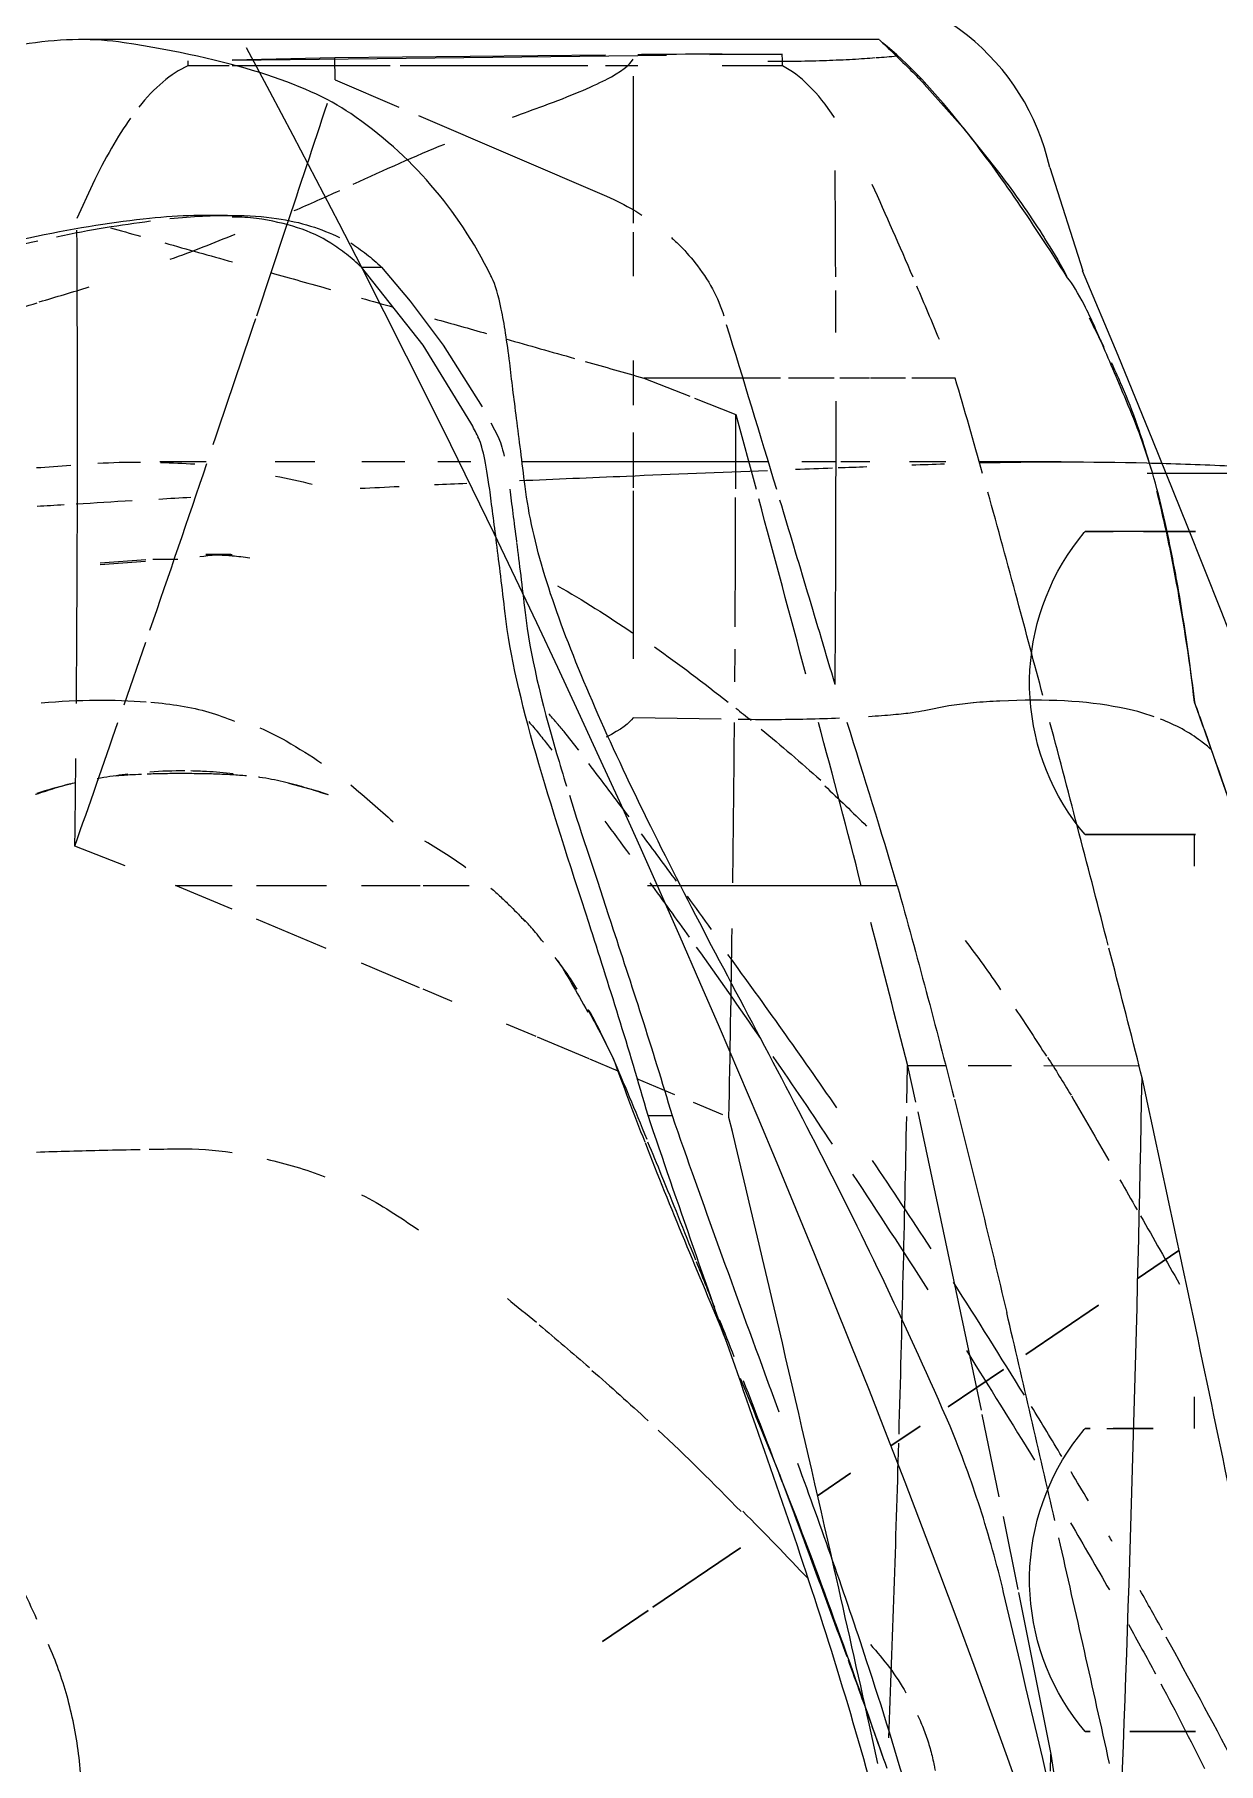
# Model space of a CAD drawing. Header units: inches. Extents: x -1221 to 179, y -822 to 880.
# Drawn here: x 105.843 to 107.689, y -29.812 to -27.117 of the extents above; entities that cross this region are included whole.
import ezdxf

# ---------------------------------------------------------------- set-up
doc = ezdxf.new("R2010")
doc.units = ezdxf.units.IN
doc.header["$MEASUREMENT"] = 0
doc.layers.add('X1$0$I-FURN', color=30, linetype='Continuous', lineweight=9)

# ---------------------------------------------------------------- blocks, each defined once
blk = doc.blocks.new('X1$0$Allsteel Seating Acuity Work-Conference Chair1 - Fully Adj_ Arms_ Mesh Back-V33-FIRST FLOOR POWER _ SIGNAL')
at = {"layer": 'X1$0$I-FURN', "lineweight": 13}
for p, q in [((-8.6675, 8.4261), (-8.6675, 8.9634)), ((-8.5764, 8.4201), (-8.5764, 8.5012)), ((-8.5764, 8.5012), (-8.5764, 8.4201)), ((-8.104, 8.5012), (-8.104, 8.3292)), ((-8.104, 8.3292), (-8.104, 8.5012)), ((-8.104, 8.4991), (-8.0546, 8.4991)), ((-7.2278, 8.4991), (-7.1785, 8.4991)), ((-6.706, 8.5012), (-6.706, 8.3987)), ((-6.706, 8.3987), (-6.706, 8.5012)), ((-7.4555, 8.4754), (-7.4116, 8.4105)), ((-7.4116, 8.4105), (-7.4555, 8.4754)), ((-7.1785, 8.4355), (-7.1785, 8.373)), ((-7.1785, 8.3632), (-7.1785, 8.4355)), ((-8.5764, 8.4201), (-8.5764, 8.3292)), ((-7.7433, 8.4135), (-7.7434, 8.265)), ((-7.7342, 8.4157), (-7.7433, 8.4135)), ((-7.7251, 8.418), (-7.7342, 8.4157)), ((-8.5764, 8.3292), (-8.5764, 8.373)), ((-8.104, 8.3292), (-8.1153, 8.32)), ((-7.3706, 8.35), (-7.2937, 8.2366)), ((-7.2937, 8.2366), (-7.3706, 8.35)), ((-7.1785, 8.3373), (-7.1785, 8.3292)), ((-7.1785, 8.3292), (-7.1785, 8.3373)), ((-7.1769, 8.3279), (-7.1785, 8.3292)), ((-7.1655, 8.3187), (-7.1769, 8.3279)), ((-6.706, 8.3373), (-6.706, 8.3292)), ((-6.706, 8.3292), (-6.706, 8.3373)), ((-9.1438, 8.274), (-8.9829, 8.3254)), ((-8.1153, 8.32), (-8.127, 8.3113)), ((-7.1537, 8.31), (-7.1655, 8.3187)), ((-7.1416, 8.3018), (-7.1537, 8.31)), ((-7.1292, 8.2941), (-7.1416, 8.3018)), ((-8.6853, 8.2921), (-8.6853, 8.164)), ((-8.177, 8.2811), (-8.1902, 8.2748)), ((-7.1165, 8.2869), (-7.1292, 8.2941)), ((-7.1035, 8.2801), (-7.1165, 8.2869)), ((-7.0903, 8.274), (-7.1035, 8.2801)), ((-7.0768, 8.2683), (-7.0903, 8.274)), ((-6.9227, 8.2254), (-6.6705, 8.276)), ((-6.6705, 8.276), (-6.6363, 8.2808)), ((-6.6443, 8.275), (-6.6705, 8.276)), ((-8.2737, 8.2487), (-8.2881, 8.2464)), ((-6.8758, 8.2487), (-6.8902, 8.2464)), ((-8.3318, 8.2427), (-8.3464, 8.2427)), ((-8.3172, 8.2433), (-8.3318, 8.2427)), ((-8.3027, 8.2446), (-8.3172, 8.2433)), ((-8.2881, 8.2464), (-8.3027, 8.2446)), ((-7.0411, 8.2012), (-6.9273, 8.2245)), ((-6.9485, 8.2427), (-6.9631, 8.2432)), ((-7.7435, 8.2146), (-7.7436, 8.1469)), ((-7.2701, 8.2018), (-7.2119, 8.1159)), ((-7.2119, 8.1159), (-7.2701, 8.2018)), ((-7.2003, 8.1684), (-7.072, 8.1949)), ((-7.6717, 8.0682), (-7.207, 8.167)), ((-8.3095, 8.1549), (-8.3048, 8.1165)), ((-8.8156, 8.1267), (-8.8156, 8.0591)), ((-8.6853, 8.1118), (-8.6853, 8.0554)), ((-8.3048, 8.1165), (-8.2971, 8.0782)), ((-7.7437, 8.1114), (-7.7437, 8.0525)), ((-7.7437, 8.0525), (-7.6868, 8.0649)), ((-7.1821, 8.072), (-7.1512, 8.0264)), ((-7.1512, 8.0264), (-7.1821, 8.072)), ((-8.8156, 8.049), (-8.8156, 7.9945)), ((-8.0248, 7.6468), (-8.0248, 8.0364)), ((-7.6857, 8.0514), (-7.7437, 8.0525)), ((-9.3433, 8.0082), (-9.3433, 6.764)), ((-6.6562, 8.0061), (-6.7158, 7.9929)), ((-8.8156, 7.9932), (-8.8156, 7.9468)), ((-8.6853, 7.9933), (-8.6853, 7.9484)), ((-7.1084, 7.9633), (-7.0735, 7.9118)), ((-7.0735, 7.9118), (-7.1084, 7.9633)), ((-8.8869, 7.9406), (-8.952, 7.9404)), ((-8.8156, 7.9377), (-8.8156, 7.8667)), ((-8.6853, 7.9405), (-8.6853, 7.8873)), ((-9.3207, 7.7631), (-9.3206, 7.8571)), ((-9.3114, 7.8572), (-9.3206, 7.8571)), ((-9.3206, 7.8571), (-9.3193, 7.7441)), ((-9.3023, 7.8573), (-9.3114, 7.8572)), ((-9.3023, 7.8573), (-9.3023, 7.7633)), ((-8.8156, 7.8545), (-8.8156, 7.7955)), ((-8.7589, 7.7845), (-8.6424, 7.8162)), ((-8.6853, 7.8351), (-8.6853, 7.4512)), ((-8.8156, 7.7955), (-8.8156, 7.6413)), ((-6.9924, 7.7921), (-6.8996, 7.6552)), ((-6.8996, 7.6552), (-6.9924, 7.7921)), ((-8.7843, 7.7204), (-8.7589, 7.7845)), ((-8.3423, 7.783), (-8.3931, 7.7834)), ((-8.284, 7.762), (-8.2862, 7.6243)), ((-7.6671, 7.7643), (-7.6864, 7.7184)), ((-8.8156, 7.6413), (-8.7873, 7.7129)), ((-7.6985, 7.6895), (-7.7234, 7.6302)), ((-7.666, 7.6478), (-7.666, 7.6851)), ((-9.3185, 7.6767), (-9.318, 7.6316)), ((-9.318, 7.6316), (-9.3108, 6.9995)), ((-9.3023, 7.632), (-9.3023, 7.5815)), ((-6.8945, 7.6478), (-6.8464, 7.5768)), ((-6.8464, 7.5768), (-6.8945, 7.6478)), ((-9.2865, 7.6243), (-9.1043, 7.6243)), ((-9.1043, 7.6243), (-9.0571, 7.6243)), ((-9.0429, 7.6243), (-8.9744, 7.6243)), ((-8.843, 7.6243), (-8.7732, 7.6243)), ((-8.731, 7.6243), (-8.6448, 7.6243)), ((-8.64, 7.6243), (-8.3781, 7.6243)), ((-7.7355, 7.6014), (-7.7541, 7.557)), ((-9.3152, 7.1594), (-9.3193, 7.5813)), ((-9.225, 7.2896), (-9.099, 7.5832)), ((-9.3023, 7.5537), (-9.3023, 7.2613)), ((-7.7546, 7.5557), (-7.7883, 7.4754)), ((-7.7893, 7.4731), (-7.8087, 7.4268)), ((-8.7351, 7.4085), (-8.7243, 7.4139)), ((-8.9736, 7.4036), (-8.9752, 7.4028)), ((-8.9721, 7.4043), (-8.9736, 7.4036)), ((-8.8672, 7.3283), (-8.7708, 7.3893)), ((-8.746, 7.4028), (-8.7351, 7.4085)), ((-8.6853, 7.3714), (-8.6853, 7.3201)), ((-8.0248, 7.297), (-8.0248, 7.3686)), ((-7.844, 7.3425), (-7.8631, 7.297)), ((-8.9354, 7.2769), (-8.8672, 7.3283)), ((-8.9883, 7.2324), (-8.9354, 7.2769)), ((-8.0248, 7.201), (-8.0248, 7.2925)), ((-7.8654, 7.2916), (-7.9034, 7.201)), ((-9.2807, 7.1598), (-9.2379, 7.2594)), ((-8.6853, 7.2685), (-8.6853, 7.2013)), ((-9.3023, 7.2456), (-9.3023, 6.9995)), ((-8.9883, 7.201), (-8.9883, 7.2324)), ((-9.2807, 7.1598), (-9.3152, 7.1594)), ((-9.3116, 6.9995), (-9.3152, 7.1594)), ((-8.0248, 7.037), (-8.0248, 7.1465)), ((-7.9265, 7.1459), (-7.9721, 7.037)), ((-8.6853, 7.1282), (-8.6853, 7.0663)), ((-8.9129, 7.0377), (-9.0492, 7.0832)), ((-9.3023, 6.9946), (-9.3023, 6.9302)), ((-9.0691, 6.9918), (-9.0691, 6.9601)), ((-8.5404, 6.9975), (-8.5404, 6.9583)), ((-7.9878, 6.9995), (-8.0248, 6.9111)), ((-8.0248, 6.9111), (-8.0248, 6.9995)), ((-8.6853, 6.9588), (-8.6853, 6.8864)), ((-9.31, 6.9302), (-9.3061, 6.9302)), ((-9.3061, 6.9302), (-9.3023, 6.9302)), ((-8.5334, 6.8755), (-8.5334, 6.9144)), ((-8.5275, 6.7937), (-8.5326, 6.8648)), ((-8.5298, 6.864), (-8.5246, 6.7935)), ((-8.3065, 6.8309), (-8.4039, 6.8646)), ((-8.0554, 6.8326), (-8.086, 6.7541)), ((-9.1175, 6.7817), (-9.0646, 6.7571))]:
    blk.add_line(p, q, dxfattribs=at)
at = {"layer": 'X1$0$I-FURN', "lineweight": 13, "flags": 128}
for points in [[(-8.4046, 8.2483), (-8.4189, 8.2512), (-8.4331, 8.2546), (-8.4472, 8.2586), (-8.4611, 8.2632), (-8.4748, 8.2683), (-8.4882, 8.274), (-8.5015, 8.2801), (-8.5145, 8.2869), (-8.5272, 8.2941), (-8.5396, 8.3018), (-8.5517, 8.31), (-8.5634, 8.3187), (-8.5748, 8.3279), (-8.5764, 8.3292)], [(-6.706, 8.3292), (-6.7174, 8.32), (-6.7291, 8.3113)], [(-8.127, 8.3113), (-8.139, 8.303), (-8.1514, 8.2952), (-8.1641, 8.2879), (-8.177, 8.2811)], [(-6.7291, 8.3113), (-6.7411, 8.303), (-6.7535, 8.2952), (-6.7661, 8.2879)], [(-8.1902, 8.2748), (-8.2037, 8.2691), (-8.2173, 8.2639), (-8.2312, 8.2593), (-8.2452, 8.2552), (-8.2594, 8.2517), (-8.2737, 8.2487)], [(-6.7923, 8.2748), (-6.8057, 8.2691), (-6.8194, 8.2639), (-6.8332, 8.2593)], [(-6.7661, 8.2879), (-6.7791, 8.2811), (-6.7923, 8.2748)], [(-8.3464, 8.2427), (-8.361, 8.2432), (-8.3756, 8.2444), (-8.3901, 8.2461), (-8.4046, 8.2483)], [(-6.9631, 8.2432), (-6.9777, 8.2444), (-6.9922, 8.2461), (-7.0066, 8.2483), (-7.021, 8.2512), (-7.0352, 8.2546), (-7.0492, 8.2586), (-7.0631, 8.2632), (-7.0768, 8.2683)], [(-6.8332, 8.2593), (-6.8473, 8.2552), (-6.8615, 8.2517), (-6.8758, 8.2487)], [(-6.9193, 8.2433), (-6.9339, 8.2427), (-6.9485, 8.2427)], [(-6.8902, 8.2464), (-6.9047, 8.2446), (-6.9193, 8.2433)], [(-9.274, 8.0782), (-9.2058, 8.1392), (-9.134, 8.1961)], [(-8.7458, 7.3716), (-8.8671, 7.297), (-8.9883, 7.201)]]:
    blk.add_lwpolyline(points, dxfattribs=at)
at = {"layer": 'X1$0$I-FURN', "lineweight": 13}
for centre, radius, start, end in [((0.0519, -13.0915), 23.2445, 68.24426, 112.87259), ((0, -10.3529), 19.7214, 61.76295, 118.23705), ((-9.0642, 7.9165), 0.3662, 102.5519, 180), ((-8.8012, 6.6723), 0.6306, 176.1136, 213.7004)]:
    blk.add_arc(centre, radius, start, end, dxfattribs=at)
for centre, major_axis, ratio, start_param, end_param in [((-12.8026, -108.2313), (28.5184, 116.5152), 0.638264, 0.288723, 0.295557), ((-12.8026, -108.2313), (28.5184, 116.5152), 0.638264, 0.295557, 0.302392), ((-11.4308, -112.8902), (28.7339, 121.7409), 0.625221, 0.315625, 0.317886), ((-8.7402, -42.3667), (52.841, 0), 0.961262, 1.529838, 1.551586), ((-11.4308, -112.8902), (28.7339, 121.7409), 0.625221, 0.317941, 0.322215), ((-11.2926, -106.3062), (28.4288, 114.5467), 0.64321, 0.30951, 0.313966), ((-11.2926, -106.3062), (28.4288, 114.5467), 0.64321, 0.314311, 0.318422), ((-11.4308, -112.8902), (28.7339, 121.7409), 0.625221, 0.322732, 0.324562), ((-9.2436, -23.4303), (7.5098, 31.8178), 0.625221, 0.324561, 0.332475), ((10.6148, 8.2514), (18.9283, 0), 0.248134, 3.153359, 3.162132), ((-9.2436, -23.4303), (7.5098, 31.8178), 0.625221, 0.333839, 0.340835), ((-8.4397, -23.327), (7.3217, 31.6563), 0.617887, 0.338309, 0.350475), ((-11.4127, -112.4255), (28.5379, 120.9106), 0.625221, 0.315545, 0.318312), ((-8.7402, -42.3725), (52.4666, 0), 0.961262, 1.540855, 1.550297), ((-8.7402, -42.3725), (52.4666, 0), 0.961262, 1.531824, 1.540583), ((-11.4127, -112.4255), (28.5379, 120.9106), 0.625221, 0.319027, 0.322174), ((-11.276, -105.8969), (28.237, 113.7739), 0.64321, 0.310084, 0.313203), ((-8.7402, -42.9129), (52.9031, 0), 0.961262, 1.575203, 1.578337), ((-8.7402, -42.9129), (52.9031, 0), 0.961262, 1.563194, 1.571545), ((-10.0934, -115.7518), (28.867, 124.8103), 0.617887, 0.336855, 0.340344), ((-11.276, -105.8969), (28.237, 113.7739), 0.64321, 0.313203, 0.322176), ((-11.4127, -112.4255), (28.5379, 120.9106), 0.625221, 0.323106, 0.32649), ((-10.0934, -115.7518), (28.867, 124.8103), 0.617887, 0.340547, 0.343665), ((-9.3179, 7.5214), (-0.0026, 0.25), 0.003024, 0.257785, 0.900302), ((-8.7402, -42.6993), (52.5182, 0), 0.961262, 1.568941, 1.571153), ((-8.7402, -42.6993), (52.5182, 0), 0.961262, 1.564848, 1.568693), ((-8.7402, -42.6993), (52.5182, 0), 0.961262, 1.557246, 1.562013), ((-8.7402, -42.6993), (52.5182, 0), 0.961262, 1.550286, 1.555893), ((-9.3179, 7.5214), (-0.0026, 0.25), 0.003024, 0.900302, 1.114474), ((-8.3828, -60.5759), (0, 68.0431), 0.100696, 0.04986, 0.053008), ((-51.9678, -152.1524), (37.2013, 160.8448), 0.617887, 6.224992, 6.227001), ((-51.9678, -152.1524), (37.2013, 160.8448), 0.617887, 6.221513, 6.223543), ((-51.9678, -152.1524), (37.2013, 160.8448), 0.617887, 6.218525, 6.221211), ((-51.9678, -152.1524), (37.2013, 160.8448), 0.617887, 6.215046, 6.217039), ((-8.7402, -42.8301), (51.5866, 0), 0.961262, 1.562424, 1.57673), ((-8.7402, -42.8301), (51.5866, 0), 0.961262, 1.558116, 1.56076)]:
    blk.add_ellipse(centre, major_axis=major_axis, ratio=ratio, start_param=start_param, end_param=end_param, dxfattribs=at)
for points in [[(-2.1464, 9.233), (-2.5494, 9.1648), (-3.3527, 9.0168), (-4.5478, 8.7543), (-5.7375, 8.48), (-6.5281, 8.295), (-6.9227, 8.2022)], [(-6.9227, 8.9444), (-7.0966, 8.8932), (-7.4392, 8.7919), (-7.9122, 8.6374), (-8.1869, 8.5446), (-8.3104, 8.4998)], [(-8.2368, 8.5257), (-8.1879, 8.5427), (-8.0947, 8.575), (-8.0111, 8.6034), (-7.9717, 8.6166)], [(-6.6568, 8.5615), (-6.7232, 8.5268), (-6.7885, 8.4914), (-6.8532, 8.4554)], [(-8.3104, 8.4998), (-8.2972, 8.5045), (-8.2717, 8.5135), (-8.2481, 8.5217), (-8.2368, 8.5257)], [(-8.2368, 8.5257), (-8.239, 8.5231), (-8.2434, 8.5178), (-8.2478, 8.5122), (-8.25, 8.5093)], [(-8.25, 8.5093), (-8.2635, 8.4916), (-8.2749, 8.4707), (-8.2841, 8.4467)], [(-6.7805, 8.4472), (-6.7372, 8.4705), (-6.693, 8.4931), (-6.6484, 8.5151)], [(-7.5097, 8.4157), (-7.4742, 8.436), (-7.4388, 8.4562), (-7.4032, 8.4764)], [(-8.2878, 8.4366), (-8.2935, 8.4201), (-8.2989, 8.4033), (-8.302, 8.383)], [(-6.8638, 8.4499), (-6.8845, 8.4384), (-6.9051, 8.4268), (-6.9257, 8.4151)], [(-6.8729, 8.3966), (-6.8473, 8.4108), (-6.8217, 8.425), (-6.7959, 8.439)], [(-8.6829, 8.4252), (-8.685, 8.337), (-8.6849, 8.2502), (-8.6832, 8.1645)], [(-7.566, 8.3834), (-7.5504, 8.3924), (-7.5348, 8.4013), (-7.5191, 8.4103)], [(-8.302, 8.383), (-8.3124, 8.3308), (-8.3158, 8.2685), (-8.3122, 8.1961)], [(-7.6966, 8.308), (-7.6631, 8.3274), (-7.6295, 8.3469), (-7.5959, 8.3664)], [(-7.031, 8.3066), (-6.9963, 8.3268), (-6.9616, 8.347), (-6.9267, 8.367)], [(-7.0021, 8.3713), (-7.005, 8.3697), (-7.0079, 8.368), (-7.0108, 8.3663)], [(-7.0653, 8.3344), (-7.0805, 8.3254), (-7.0957, 8.3163), (-7.1109, 8.3073)], [(-8.9721, 8.3018), (-9.0639, 8.2439), (-9.2168, 8.138), (-9.3081, 8.0517), (-9.3383, 8.0134)], [(-7.757, 8.2705), (-7.7376, 8.2829), (-7.7179, 8.2951), (-7.6979, 8.3072)], [(-7.1346, 8.2929), (-7.1607, 8.2772), (-7.1867, 8.2614), (-7.2127, 8.2456)], [(-9.134, 8.1961), (-9.1038, 8.2193), (-9.0722, 8.2413), (-9.0393, 8.2623)], [(-7.8319, 8.2207), (-7.8081, 8.2371), (-7.7833, 8.2531), (-7.7584, 8.2689)], [(-7.2997, 8.1441), (-7.2429, 8.1796), (-7.1861, 8.2152), (-7.1287, 8.2505)], [(-7.2302, 8.2345), (-7.2893, 8.1979), (-7.3483, 8.161), (-7.4064, 8.1238)], [(-7.939, 8.1422), (-7.9146, 8.1612), (-7.8888, 8.1794), (-7.8623, 8.1973)], [(-7.6918, 8.1253), (-7.5808, 8.1537), (-7.4699, 8.1809), (-7.359, 8.2069)], [(-6.9227, 8.2022), (-6.9674, 8.1916), (-7.0552, 8.167), (-7.1401, 8.1358), (-7.1818, 8.1186)], [(-7.1818, 8.1186), (-7.3308, 8.0541), (-7.6165, 7.9161), (-8.0073, 7.7034), (-8.3635, 7.5308), (-8.5584, 7.4668), (-8.6468, 7.4561)], [(-8.0248, 8.0364), (-7.9147, 8.067), (-7.8046, 8.0964), (-7.6945, 8.1246)], [(-8.8759, 8.1019), (-8.9036, 8.0904), (-8.9314, 8.0788), (-8.9591, 8.0669)], [(-8.6815, 8.1099), (-8.6809, 8.0929), (-8.6803, 8.076), (-8.6797, 8.0591)], [(-7.4585, 8.089), (-7.5047, 8.0588), (-7.5508, 8.0285), (-7.5961, 7.9979)], [(-9.3179, 8.0348), (-9.3083, 8.0444), (-9.2998, 8.053), (-9.2925, 8.0604)], [(-9.2925, 8.0604), (-9.2852, 8.0677), (-9.279, 8.0738), (-9.274, 8.0782)], [(-8.9729, 8.0609), (-9.0213, 8.0402), (-9.0695, 8.0189), (-9.1175, 7.9973)], [(-8.2971, 8.0782), (-8.296, 8.0737), (-8.2949, 8.0674), (-8.2938, 8.0593)], [(-8.2938, 8.0593), (-8.2927, 8.0512), (-8.2906, 8.0315), (-8.2886, 8.0059), (-8.2877, 7.9917)], [(-6.3633, 8.0607), (-6.5178, 8.0253), (-6.8203, 7.9432), (-7.2532, 7.7912), (-7.5305, 7.6937), (-7.666, 7.6478)], [(-7.5745, 7.9667), (-7.5153, 8.0061), (-7.4551, 8.045), (-7.3944, 8.0838)], [(-9.3413, 8.0102), (-9.3379, 8.0138), (-9.3301, 8.022), (-9.3179, 8.0348)], [(-9.3151, 8.0036), (-9.316, 8.015), (-9.3169, 8.0255), (-9.3179, 8.0348)], [(-6.8413, 7.9944), (-6.8186, 8.0157), (-6.7936, 8.034), (-6.7661, 8.0498)], [(-9.3383, 8.0134), (-9.3437, 8.0077), (-9.3447, 8.0067), (-9.3413, 8.0102)], [(-6.6481, 8.0206), (-6.6689, 8.0132), (-6.6897, 8.0058), (-6.7105, 7.9984)], [(-9.3127, 7.9666), (-9.3134, 7.9797), (-9.3143, 7.9911), (-9.3152, 8.002)], [(-8.6771, 7.9888), (-8.6766, 7.9738), (-8.676, 7.959), (-8.6755, 7.9441)], [(-8.1801, 7.9232), (-8.1595, 7.9451), (-8.1387, 7.967), (-8.1171, 7.9885)], [(-6.7106, 7.9984), (-6.746, 7.9858), (-6.7815, 7.973), (-6.8169, 7.9602)], [(-9.3109, 7.9251), (-9.3114, 7.9395), (-9.312, 7.954), (-9.3127, 7.9666)], [(-6.8222, 7.9583), (-6.9147, 7.9241), (-7.0062, 7.8905), (-7.0945, 7.8573)], [(-9.3094, 7.8344), (-9.3094, 7.8499), (-9.3097, 7.8803), (-9.3103, 7.9115), (-9.3108, 7.9262)], [(-9.2216, 7.9387), (-9.2412, 7.9256), (-9.2745, 7.8987), (-9.2952, 7.8712), (-9.3023, 7.8573)], [(-8.6751, 7.9353), (-8.6744, 7.916), (-8.6737, 7.8968), (-8.6729, 7.8777)], [(-7.6781, 7.942), (-7.7603, 7.8858), (-7.8391, 7.8292), (-7.917, 7.7723)], [(-7.7581, 7.8424), (-7.7131, 7.8735), (-7.6674, 7.9043), (-7.6213, 7.935)], [(-8.2684, 7.8243), (-8.2425, 7.8551), (-8.2163, 7.8863), (-8.1889, 7.9169)], [(-7.0492, 7.7955), (-7.0151, 7.8298), (-6.9796, 7.8638), (-6.9437, 7.8977)], [(-7.0951, 7.857), (-7.1492, 7.8366), (-7.2013, 7.8166), (-7.2524, 7.7966)], [(-7.9285, 7.723), (-7.8815, 7.7564), (-7.8342, 7.7898), (-7.7861, 7.823)], [(-8.3013, 7.7845), (-8.2948, 7.7925), (-8.2883, 7.8006), (-8.2818, 7.8087)], [(-7.1757, 7.6636), (-7.1354, 7.707), (-7.0925, 7.75), (-7.0487, 7.7927)], [(-8.3966, 7.6577), (-8.3698, 7.6962), (-8.3405, 7.7342), (-8.3106, 7.7725)], [(-7.6239, 7.643), (-7.5231, 7.6822), (-7.4216, 7.7255), (-7.3159, 7.7692)], [(-7.2899, 7.7821), (-7.3095, 7.7744), (-7.3286, 7.7669), (-7.3478, 7.7593)], [(-7.9561, 7.7469), (-7.9735, 7.7343), (-7.9908, 7.7217), (-8.0079, 7.7091)], [(-7.367, 7.7517), (-7.3909, 7.7422), (-7.4148, 7.7327), (-7.4383, 7.7233)], [(-8.029, 7.6507), (-8.0008, 7.6711), (-7.9725, 7.6916), (-7.944, 7.712)], [(-8.0312, 7.6923), (-8.0561, 7.6741), (-8.0806, 7.6559), (-8.105, 7.6376)], [(-7.966, 7.5901), (-7.8716, 7.6213), (-7.7719, 7.654), (-7.666, 7.6851)], [(-8.8416, 7.5497), (-8.833, 7.5802), (-8.8243, 7.6108), (-8.8156, 7.6413)], [(-7.666, 7.6478), (-7.7717, 7.6177), (-7.9708, 7.5544), (-8.2374, 7.4673), (-8.3831, 7.4325), (-8.4488, 7.4249)], [(-7.6285, 7.6463), (-7.6747, 7.6275), (-7.7172, 7.6099), (-7.7553, 7.5934)], [(-7.7553, 7.5934), (-7.7124, 7.609), (-7.6689, 7.6255), (-7.625, 7.6426)], [(-7.2689, 7.5603), (-7.2432, 7.5896), (-7.2174, 7.6189), (-7.1904, 7.6479)], [(-9.281, 7.5823), (-9.2931, 7.6056), (-9.3036, 7.6197), (-9.3127, 7.6243)], [(-8.4918, 7.5067), (-8.4695, 7.546), (-8.4449, 7.5848), (-8.4186, 7.6233)], [(-8.2862, 7.6243), (-8.2778, 7.6197), (-8.2677, 7.6056), (-8.256, 7.5823)], [(-8.1316, 7.6181), (-8.1596, 7.5972), (-8.1873, 7.5763), (-8.2149, 7.5553)], [(-8.1251, 7.5802), (-8.1078, 7.5931), (-8.0903, 7.6059), (-8.0729, 7.6187)], [(-9.2402, 7.4851), (-9.2552, 7.5261), (-9.2688, 7.5585), (-9.2808, 7.5819)], [(-8.1653, 7.5251), (-8.1025, 7.5447), (-8.0375, 7.5671), (-7.966, 7.5901)], [(-7.8313, 7.5535), (-7.8087, 7.5662), (-7.7834, 7.5796), (-7.7553, 7.5934)], [(-7.9084, 7.5061), (-7.8882, 7.5199), (-7.8587, 7.5365), (-7.8273, 7.5538)], [(-7.3396, 7.4782), (-7.3177, 7.5042), (-7.2957, 7.5303), (-7.2732, 7.5563)], [(-8.8766, 7.4262), (-8.8665, 7.4619), (-8.8564, 7.4976), (-8.8463, 7.5332)], [(-8.2355, 7.5397), (-8.2454, 7.5321), (-8.2551, 7.5245), (-8.2646, 7.5167)], [(-8.2791, 7.5045), (-8.2835, 7.5007), (-8.2879, 7.4968), (-8.2923, 7.4929)], [(-8.2646, 7.5167), (-8.2695, 7.5126), (-8.2743, 7.5086), (-8.279, 7.5045)], [(-8.2535, 7.4838), (-8.2476, 7.4885), (-8.2416, 7.4931), (-8.2355, 7.4977)], [(-9.2223, 7.4365), (-9.2285, 7.4529), (-9.2345, 7.4691), (-9.2402, 7.4851)], [(-8.2801, 7.4617), (-8.2771, 7.4643), (-8.2741, 7.4669), (-8.2711, 7.4695)], [(-8.2711, 7.4695), (-8.2653, 7.4743), (-8.2595, 7.4791), (-8.2535, 7.4838)], [(-7.381, 7.4284), (-7.3686, 7.4435), (-7.3563, 7.4585), (-7.3438, 7.4736)], [(-8.6468, 7.4561), (-8.6852, 7.4513), (-8.7555, 7.4423), (-8.8134, 7.4351), (-8.8392, 7.432)], [(-8.6426, 7.432), (-8.6193, 7.4351), (-8.5919, 7.4387), (-8.5604, 7.4427)], [(-8.5591, 7.4428), (-8.527, 7.4469), (-8.4907, 7.4513), (-8.4503, 7.4561)], [(-7.9935, 7.432), (-7.9906, 7.435), (-7.9836, 7.442), (-7.9741, 7.451), (-7.9687, 7.4561)], [(-8.8392, 7.432), (-8.8729, 7.4279), (-8.9288, 7.4192), (-8.9615, 7.4095), (-8.9721, 7.4043)], [(-8.7243, 7.4139), (-8.7177, 7.4172), (-8.7076, 7.4203), (-8.694, 7.4233)], [(-8.4488, 7.4249), (-8.4894, 7.4202), (-8.5624, 7.4113), (-8.6184, 7.4039), (-8.6421, 7.4008)], [(-8.0207, 7.4028), (-8.016, 7.4081), (-8.0114, 7.4132), (-8.0069, 7.4181)], [(-8.0069, 7.4181), (-8.0023, 7.4229), (-7.9979, 7.4276), (-7.9935, 7.432)], [(-8.9752, 7.4028), (-9.0273, 7.3769), (-9.1216, 7.3146), (-9.1958, 7.2311), (-9.2279, 7.1841)], [(-8.9081, 7.3146), (-8.9005, 7.3418), (-8.8928, 7.3689), (-8.8851, 7.3961)], [(-8.6421, 7.4008), (-8.6629, 7.398), (-8.6973, 7.3922), (-8.7177, 7.3859), (-8.7243, 7.3826)], [(-8.6513, 7.365), (-8.6505, 7.3483), (-8.6498, 7.3315), (-8.649, 7.3148)], [(-8.0524, 7.3638), (-8.0659, 7.3452), (-8.0798, 7.3229), (-8.0939, 7.2999)], [(-9.1179, 7.1881), (-9.1403, 7.2369), (-9.162, 7.2852), (-9.1804, 7.3309)], [(-7.5427, 7.2012), (-7.5273, 7.2312), (-7.508, 7.2606), (-7.4879, 7.2899)], [(-8.9402, 7.201), (-8.9355, 7.2174), (-8.9309, 7.2338), (-8.9263, 7.2502)], [(-8.6463, 7.2597), (-8.6453, 7.2394), (-8.6443, 7.2191), (-8.6434, 7.199)], [(-8.1525, 7.2181), (-8.1429, 7.2292), (-8.1335, 7.2399), (-8.1241, 7.2503)], [(-9.0263, 7.1841), (-9.021, 7.1924), (-9.0093, 7.2089), (-8.9956, 7.2247), (-8.9883, 7.2324)], [(-8.9883, 7.201), (-8.9956, 7.1933), (-9.0092, 7.1777), (-9.0208, 7.1613), (-9.0261, 7.1529)], [(-8.1814, 7.1841), (-8.1717, 7.1957), (-8.162, 7.2071), (-8.1525, 7.2181)], [(-9.2279, 7.1841), (-9.2521, 7.1485), (-9.2947, 7.054), (-9.3257, 6.9128), (-9.3383, 6.8307)], [(-9.0767, 7.0962), (-9.087, 7.1201), (-9.0975, 7.1438), (-9.1082, 7.1671)], [(-9.0644, 7.0683), (-9.0592, 7.1072), (-9.0481, 7.1383), (-9.0349, 7.1666)], [(-9.0261, 7.1529), (-9.0453, 7.1228), (-9.058, 7.0841), (-9.0644, 7.037)], [(-8.98, 7.0593), (-8.9713, 7.0904), (-8.9626, 7.1214), (-8.9538, 7.1525)], [(-8.1661, 7.1494), (-8.1728, 7.1292), (-8.1786, 7.1087), (-8.1835, 7.0879)], [(-7.5981, 7.0532), (-7.5908, 7.0834), (-7.5827, 7.1139), (-7.5706, 7.144)], [(-8.6629, 7.0667), (-8.6591, 7.0858), (-8.6552, 7.105), (-8.6501, 7.1243)], [(-8.25, 7.0835), (-8.2383, 7.1036), (-8.2268, 7.122), (-8.2154, 7.1388)], [(-9.0692, 7.0001), (-9.0689, 7.0245), (-9.0682, 7.0485), (-9.0644, 7.0683)], [(-8.2705, 7.0423), (-8.2644, 7.0567), (-8.2575, 7.0705), (-8.25, 7.0835)], [(-9.0644, 7.037), (-9.066, 7.0255), (-9.0666, 7.0128), (-9.0666, 6.9994)], [(-8.5387, 6.9994), (-8.5379, 7.0085), (-8.537, 7.0176), (-8.5357, 7.0267)], [(-9.0679, 7.0011), (-9.0704, 6.9623), (-9.0693, 6.9187), (-9.0644, 6.8703)], [(-9.0644, 6.9022), (-9.0679, 6.9374), (-9.0695, 6.97), (-9.0692, 7.0001)], [(-9.0008, 6.9028), (-9.0132, 6.9375), (-9.0265, 6.9709), (-9.0401, 7.0038)], [(-9.0263, 6.8942), (-9.0164, 6.9293), (-9.0066, 6.9644), (-8.9968, 6.9996)], [(-8.5403, 6.9995), (-8.5404, 6.9826), (-8.5389, 6.9658), (-8.5371, 6.949)], [(-8.5403, 6.9583), (-8.5403, 6.972), (-8.5399, 6.9857), (-8.5388, 6.9994)], [(-8.3047, 6.9188), (-8.2999, 6.95), (-8.291, 6.977), (-8.281, 7.0028)], [(-7.6142, 6.916), (-7.6144, 6.9437), (-7.6125, 6.9714), (-7.6085, 6.9993)], [(-9.3023, 6.9302), (-9.2902, 6.9036), (-9.2687, 6.8782), (-9.2378, 6.8536)], [(-8.6841, 6.8875), (-8.6835, 6.9054), (-8.6828, 6.9233), (-8.6818, 6.9412)], [(-8.6295, 6.9349), (-8.6285, 6.918), (-8.6276, 6.9014), (-8.6266, 6.885)], [(-8.3104, 6.8725), (-8.3089, 6.8884), (-8.3074, 6.9042), (-8.3047, 6.9188)], [(-8.2033, 6.9254), (-8.2034, 6.9073), (-8.2028, 6.8891), (-8.2015, 6.8708)], [(-7.6135, 6.8698), (-7.6137, 6.8851), (-7.614, 6.9005), (-7.6142, 6.916)], [(-9.036, 6.7254), (-9.0472, 6.7784), (-9.0545, 6.8261), (-9.0606, 6.872)], [(-9.0644, 6.8703), (-9.0591, 6.8173), (-9.0404, 6.6999), (-9.0052, 6.5601), (-8.9835, 6.4847)], [(-9.05, 6.8094), (-9.0456, 6.8251), (-9.0412, 6.8407), (-9.0368, 6.8564)], [(-8.6829, 6.7898), (-8.6842, 6.812), (-8.6848, 6.8343), (-8.6847, 6.8566)], [(-8.3095, 6.7017), (-8.3144, 6.7608), (-8.3149, 6.8153), (-8.311, 6.8652)], [(-7.6121, 6.7985), (-7.6125, 6.8174), (-7.6128, 6.8366), (-7.6132, 6.8559)], [(-9.3383, 6.8307), (-9.3453, 6.785), (-9.3444, 6.6865), (-9.314, 6.5742), (-9.2915, 6.5146)], [(-9.2208, 6.8408), (-9.1926, 6.8207), (-9.1581, 6.8011), (-9.1175, 6.7817)], [(-8.6243, 6.8433), (-8.6226, 6.8137), (-8.6208, 6.7849), (-8.6191, 6.7563)], [(-7.6092, 6.6942), (-7.6103, 6.7283), (-7.6114, 6.7628), (-7.6121, 6.7985)], [(-8.9344, 6.6986), (-8.9421, 6.7247), (-8.9498, 6.7508), (-8.9579, 6.7762)], [(-6.5769, 6.7651), (-6.6091, 6.7655), (-6.6717, 6.7622), (-6.7626, 6.7436), (-6.816, 6.7244), (-6.8413, 6.713)], [(-8.676, 6.6942), (-8.6773, 6.7118), (-8.6786, 6.7297), (-8.6799, 6.7476)], [(-8.618, 6.7373), (-8.6171, 6.7232), (-8.6163, 6.7093), (-8.6154, 6.6954)], [(-8.9827, 6.5146), (-9.0014, 6.5792), (-9.017, 6.6399), (-9.0297, 6.6964)], [(-8.9049, 6.593), (-8.914, 6.6274), (-8.9232, 6.6617), (-8.9328, 6.6953)], [(-6.8807, 6.695), (-6.8978, 6.6871), (-6.9149, 6.6792), (-6.9318, 6.6712)]]:
    blk.add_open_spline(points, degree=3, dxfattribs=at)
for points, knots in [([(-8.6471, 8.958), (-8.6622, 8.8184), (-8.6759, 8.6396), (-8.6819, 8.4654), (-8.6829, 8.4252)], [0, 0, 0, 0, 0.5, 0.6515806, 0.6515806, 0.6515806, 0.6515806]), ([(-8.3104, 8.4998), (-8.3721, 8.4926), (-8.4593, 8.4802), (-8.5636, 8.4602), (-8.6357, 8.444), (-8.7013, 8.4245), (-8.7604, 8.4021), (-8.8129, 8.3797), (-8.8589, 8.36), (-8.8981, 8.3434), (-8.941, 8.3227), (-8.9626, 8.3096), (-8.9721, 8.3018)], [0, 0, 0, 0, 0.166667, 0.25, 0.333333, 0.416667, 0.5, 0.583333, 0.666667, 0.75, 0.833333, 1, 1, 1, 1]), ([(-8.6392, 8.4407), (-8.6381, 8.441), (-8.6236, 8.4446), (-8.5815, 8.4546), (-8.4793, 8.4756), (-8.3809, 8.4908), (-8.3104, 8.4998)], [0.7048782, 0.7048782, 0.7048782, 0.7048782, 0.7083333, 0.75, 0.8333333, 1, 1, 1, 1]), ([(-8.7509, 8.4072), (-8.7493, 8.4078), (-8.7367, 8.4123), (-8.7124, 8.4205), (-8.6878, 8.4277), (-8.6751, 8.4313)], [0.57737145, 0.57737145, 0.57737145, 0.57737145, 0.58333333, 0.625, 0.66666667, 0.66666667, 0.66666667, 0.66666667]), ([(-8.84, 8.3699), (-8.8297, 8.3747), (-8.8013, 8.3876), (-8.7712, 8.3998), (-8.7509, 8.4072)], [0.4554425, 0.4554425, 0.4554425, 0.4554425, 0.5, 0.5773715, 0.5773715, 0.5773715, 0.5773715]), ([(-8.9095, 8.3354), (-8.9045, 8.338), (-8.8901, 8.3453), (-8.875, 8.3529), (-8.8646, 8.358), (-8.8637, 8.3584)], [0.35335486, 0.35335486, 0.35335486, 0.35335486, 0.375, 0.41666667, 0.4206977, 0.4206977, 0.4206977, 0.4206977]), ([(-9.0393, 8.2623), (-9.0373, 8.2635), (-9.0177, 8.2759), (-8.9964, 8.2886), (-8.9767, 8.2997), (-8.9754, 8.3004)], [0.15708745, 0.15708745, 0.15708745, 0.15708745, 0.16666667, 0.25, 0.25595607, 0.25595607, 0.25595607, 0.25595607]), ([(-7.124, 7.8809), (-7.0232, 7.9175), (-6.7756, 8.0057), (-6.5178, 8.0803), (-6.3633, 8.1186)], [0.4319308, 0.4319308, 0.4319308, 0.4319308, 0.6666667, 1, 1, 1, 1]), ([(-6.7316, 8.0678), (-6.7287, 8.0692), (-6.7184, 8.0739), (-6.7002, 8.0812), (-6.6768, 8.0886), (-6.6584, 8.0927), (-6.6479, 8.0948), (-6.6454, 8.0952)], [0.4677975, 0.4677975, 0.4677975, 0.4677975, 0.5, 0.5833333, 0.6666667, 0.75, 0.7749248, 0.7749248, 0.7749248, 0.7749248]), ([(-7.2568, 7.7914), (-7.2035, 7.8132), (-7.0131, 7.8918), (-6.8091, 7.9641), (-6.6611, 8.0154)], [0.3823785, 0.3823785, 0.3823785, 0.3823785, 0.5, 0.7994158, 0.7994158, 0.7994158, 0.7994158]), ([(-8.2853, 7.9462), (-8.284, 7.9139), (-8.2828, 7.8602), (-8.2832, 7.806), (-8.2835, 7.7883)], [0.5714286, 0.5714286, 0.5714286, 0.5714286, 0.8571429, 1, 1, 1, 1]), ([(-7.666, 7.6851), (-7.5304, 7.7325), (-7.3766, 7.7885), (-7.2195, 7.846), (-7.204, 7.8517)], [0, 0, 0, 0, 0.3333333, 0.3696167, 0.3696167, 0.3696167, 0.3696167]), ([(-8.6713, 7.8341), (-8.6684, 7.7595), (-8.6631, 7.6303), (-8.6577, 7.5024), (-8.6553, 7.4475)], [0.193671, 0.193671, 0.193671, 0.193671, 0.3333333, 0.4414657, 0.4414657, 0.4414657, 0.4414657]), ([(-9.0346, 7.6842), (-9.0338, 7.685), (-9.0307, 7.6885), (-9.0181, 7.7018), (-8.9793, 7.7366), (-8.9409, 7.7573), (-8.9126, 7.7659)], [-0.6, -0.6, -0.6, -0.6, -0.5875, -0.55, -0.4, 0, 0, 0, 0]), ([(-7.4404, 7.7224), (-7.4863, 7.704), (-7.5524, 7.6775), (-7.6077, 7.6546), (-7.6246, 7.6476)], [0.5987808, 0.5987808, 0.5987808, 0.5987808, 0.75, 0.8198015, 0.8198015, 0.8198015, 0.8198015]), ([(-9.099, 7.5832), (-9.0925, 7.598), (-9.083, 7.6167), (-9.0725, 7.6339), (-9.0698, 7.6381)], [-1, -1, -1, -1, -0.85, -0.8, -0.8, -0.8, -0.8]), ([(-7.7553, 7.5934), (-7.7761, 7.5837), (-7.8015, 7.5712), (-7.8245, 7.559), (-7.8299, 7.5561)], [0, 0, 0, 0, 0.1666667, 0.2184545, 0.2184545, 0.2184545, 0.2184545]), ([(-8.4503, 7.4561), (-8.3844, 7.4637), (-8.2964, 7.4851), (-8.1967, 7.5153), (-8.1794, 7.5207)], [0, 0, 0, 0, 0.3333333, 0.4019851, 0.4019851, 0.4019851, 0.4019851]), ([(-7.8632, 7.5371), (-7.8708, 7.5325), (-7.8852, 7.5232), (-7.9012, 7.5115), (-7.9099, 7.5048), (-7.9127, 7.5027)], [0.3333333, 0.3333333, 0.3333333, 0.3333333, 0.4166667, 0.5, 0.5401397, 0.5401397, 0.5401397, 0.5401397]), ([(-7.9361, 7.4845), (-7.9407, 7.4809), (-7.949, 7.4745), (-7.9626, 7.4631), (-7.9691, 7.4567), (-7.9717, 7.4533)], [0.6666667, 0.6666667, 0.6666667, 0.6666667, 0.75, 0.8333333, 1, 1, 1, 1]), ([(-8.1939, 7.0403), (-8.1939, 7.0409), (-8.1929, 7.048), (-8.1897, 7.0674), (-8.183, 7.0959), (-8.175, 7.1217), (-8.1694, 7.1389), (-8.167, 7.1462), (-8.1663, 7.1486)], [0.6229831, 0.6229831, 0.6229831, 0.6229831, 0.625, 0.65, 0.7, 0.75, 0.775, 0.7874258, 0.7874258, 0.7874258, 0.7874258]), ([(-8.1988, 6.867), (-8.199, 6.875), (-8.1995, 6.8923), (-8.1997, 6.9193), (-8.1995, 6.947), (-8.1989, 6.974), (-8.1979, 6.995), (-8.1969, 7.0107), (-8.1963, 7.018), (-8.196, 7.0215)], [0.4520757, 0.4520757, 0.4520757, 0.4520757, 0.475, 0.5, 0.525, 0.55, 0.575, 0.5875, 0.6, 0.6, 0.6, 0.6]), ([(-8.1987, 7.001), (-8.2003, 6.9872), (-8.2022, 6.9652), (-8.203, 6.943), (-8.2032, 6.9349)], [0.32438946, 0.32438946, 0.32438946, 0.32438946, 0.375, 0.4040162, 0.4040162, 0.4040162, 0.4040162]), ([(-8.1958, 6.817), (-8.1962, 6.8206), (-8.1967, 6.8279), (-8.1976, 6.8414), (-8.1981, 6.8515), (-8.1984, 6.8577)], [0.4, 0.4, 0.4, 0.4, 0.4125, 0.425, 0.44311158, 0.44311158, 0.44311158, 0.44311158]), ([(-8.1983, 6.8369), (-8.1968, 6.8245), (-8.1946, 6.8084), (-8.1918, 6.7922), (-8.1912, 6.7886)], [0.51916725, 0.51916725, 0.51916725, 0.51916725, 0.5625, 0.57487789, 0.57487789, 0.57487789, 0.57487789]), ([(-8.1847, 6.7555), (-8.1839, 6.7518), (-8.1792, 6.7316), (-8.1737, 6.7113), (-8.1683, 6.6947)], [0.61246053, 0.61246053, 0.61246053, 0.61246053, 0.625, 0.68134264, 0.68134264, 0.68134264, 0.68134264]), ([(-8.1668, 6.6928), (-8.1673, 6.6943), (-8.1694, 6.7008), (-8.1748, 6.7171), (-8.18, 6.7339), (-8.1833, 6.7464), (-8.1837, 6.748)], [0.21697768, 0.21697768, 0.21697768, 0.21697768, 0.225, 0.25, 0.3, 0.30718551, 0.30718551, 0.30718551, 0.30718551])]:
    blk.add_open_spline(points, degree=3, knots=knots, dxfattribs=at)
blk = doc.blocks.new('X1')
at = {"layer": 'X1$0$I-FURN', "rotation": 269.9999999999997}
blk.add_blockref('X1$0$Allsteel Seating Acuity Work-Conference Chair1 - Fully Adj_ Arms_ Mesh Back-V33-FIRST FLOOR POWER _ SIGNAL', (99.1516, -36.468), dxfattribs=at)

msp = doc.modelspace()

# ---------------------------------------------------------------- block references
at = {"color": 253}
msp.add_blockref('X1', (0, 0), dxfattribs=at)

doc.saveas('drawing.dxf')
